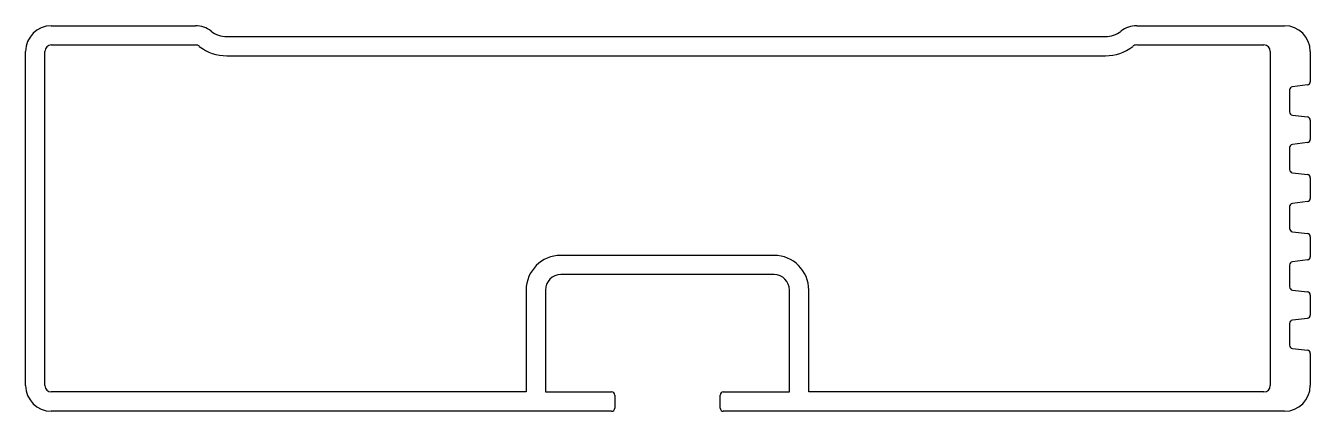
# Model space of a CAD drawing. Extents: x 2918 to 3018, y 1099 to 1129.
import ezdxf

# ---------------------------------------------------------------- set-up
doc = ezdxf.new("R2010")
doc.units = 0
doc.layers.get('0').update_dxf_attribs({"linetype": 'CONTINUOUS'})

msp = doc.modelspace()

# ---------------------------------------------------------------- linework, layer by layer
for p, q in [((2919.73, 1129.25), (2930.95, 1129.25)), ((3004.22, 1129.25), (3015.73, 1129.25)), ((2933.39, 1128.41), (3001.78, 1128.41)), ((2917.73, 1101.25), (2917.73, 1127.25)), ((2919.23, 1101.25), (2919.23, 1127.25)), ((2919.73, 1127.75), (2930.95, 1127.75)), ((3004.22, 1127.75), (3014.12, 1127.75)), ((3014.62, 1127.25), (3014.62, 1101.25)), ((3017.73, 1127.25), (3017.73, 1124.89)), ((2933.39, 1126.91), (3001.78, 1126.91)), ((3016.12, 1124.25), (3016.12, 1122.54)), ((3017.51, 1124.64), (3016.34, 1124.49)), ((3016.34, 1122.29), (3017.51, 1122.15)), ((3017.73, 1121.9), (3017.73, 1120.4)), ((3017.51, 1120.15), (3016.34, 1120.01)), ((3016.12, 1119.76), (3016.12, 1118.06)), ((3016.34, 1117.81), (3017.51, 1117.67)), ((3017.73, 1117.42), (3017.73, 1115.81)), ((3016.12, 1115.17), (3016.12, 1113.47)), ((3017.51, 1115.56), (3016.34, 1115.42)), ((3016.34, 1113.22), (3017.51, 1113.08)), ((3017.73, 1112.83), (3017.73, 1111.27)), ((2975.99, 1111.38), (2959.39, 1111.38)), ((3017.51, 1111.02), (3016.34, 1110.88)), ((3016.12, 1110.63), (3016.12, 1108.93)), ((2975.99, 1109.88), (2959.39, 1109.88)), ((2956.69, 1108.68), (2956.69, 1100.75)), ((2958.19, 1108.68), (2958.19, 1100.75)), ((2977.19, 1100.75), (2977.19, 1108.68)), ((2978.69, 1100.75), (2978.69, 1108.68)), ((3016.34, 1108.68), (3017.51, 1108.54)), ((3017.73, 1108.29), (3017.73, 1106.73)), ((3016.12, 1106.09), (3016.12, 1104.39)), ((3017.51, 1106.48), (3016.34, 1106.34)), ((3016.34, 1104.14), (3017.51, 1104)), ((3017.73, 1103.75), (3017.73, 1101.25)), ((2956.69, 1100.75), (2919.73, 1100.75)), ((2958.19, 1100.75), (2963.34, 1100.75)), ((2963.59, 1100.5), (2963.59, 1099.5)), ((2971.79, 1099.5), (2971.79, 1100.5)), ((2972.04, 1100.75), (2977.19, 1100.75)), ((3014.12, 1100.75), (2978.69, 1100.75)), ((2963.34, 1099.25), (2919.73, 1099.25)), ((3015.73, 1099.25), (2972.04, 1099.25))]:
    msp.add_line(p, q)
for centre, radius, start, end in [((2919.73, 1127.25), 2, 90, 180), ((2930.95, 1127.25), 2, 52.3104, 90), ((3004.22, 1127.25), 2, 90, 127.6896), ((3015.73, 1127.25), 2, 0, 90), ((2933.39, 1130.41), 2, 232.3104, 270), ((3001.78, 1130.41), 2, 270, 307.6896), ((2919.73, 1127.25), 0.5, 90, 180), ((2930.95, 1127.25), 0.5, 52.3104, 90), ((2933.39, 1130.41), 3.5, 232.3104, 270), ((3001.78, 1130.41), 3.5, 270, 307.6896), ((3004.22, 1127.25), 0.5, 90, 127.6896), ((3014.12, 1127.25), 0.5, 0, 90), ((3016.37, 1124.25), 0.25, 96.9469, 180), ((3017.48, 1124.89), 0.25, 276.9469, 0), ((3016.37, 1122.54), 0.25, 180, 263.0531), ((3017.48, 1121.9), 0.25, 0, 83.0531), ((3016.37, 1119.76), 0.25, 96.9469, 180), ((3017.48, 1120.4), 0.25, 276.9469, 0), ((3016.37, 1118.06), 0.25, 180, 263.0531), ((3017.48, 1117.42), 0.25, 0, 83.0531), ((3016.37, 1115.17), 0.25, 96.9469, 180), ((3017.48, 1115.81), 0.25, 276.9469, 0), ((3016.37, 1113.47), 0.25, 180, 263.0531), ((3017.48, 1112.83), 0.25, 0, 83.0531), ((2959.39, 1108.68), 2.7, 90, 180), ((2975.99, 1108.68), 2.7, 0, 90), ((3017.48, 1111.27), 0.25, 276.9469, 0), ((3016.37, 1110.63), 0.25, 96.9469, 180), ((2959.39, 1108.68), 1.2, 90, 180), ((2975.99, 1108.68), 1.2, 0, 90), ((3016.37, 1108.93), 0.25, 180, 263.0531), ((3017.48, 1108.29), 0.25, 0, 83.0531), ((3016.37, 1106.09), 0.25, 96.9469, 180), ((3017.48, 1106.73), 0.25, 276.9469, 0), ((3016.37, 1104.39), 0.25, 180, 263.0531), ((3017.48, 1103.75), 0.25, 0, 83.0531), ((2919.73, 1101.25), 2, 180, 270), ((2919.73, 1101.25), 0.5, 180, 270), ((3014.12, 1101.25), 0.5, 270, 0), ((3015.73, 1101.25), 2, 270, 0), ((2963.34, 1100.5), 0.25, 0, 90), ((2972.04, 1100.5), 0.25, 90, 180), ((2963.34, 1099.5), 0.25, 270, 0), ((2972.04, 1099.5), 0.25, 180, 270)]:
    msp.add_arc(centre, radius, start, end)

doc.saveas('drawing.dxf')
